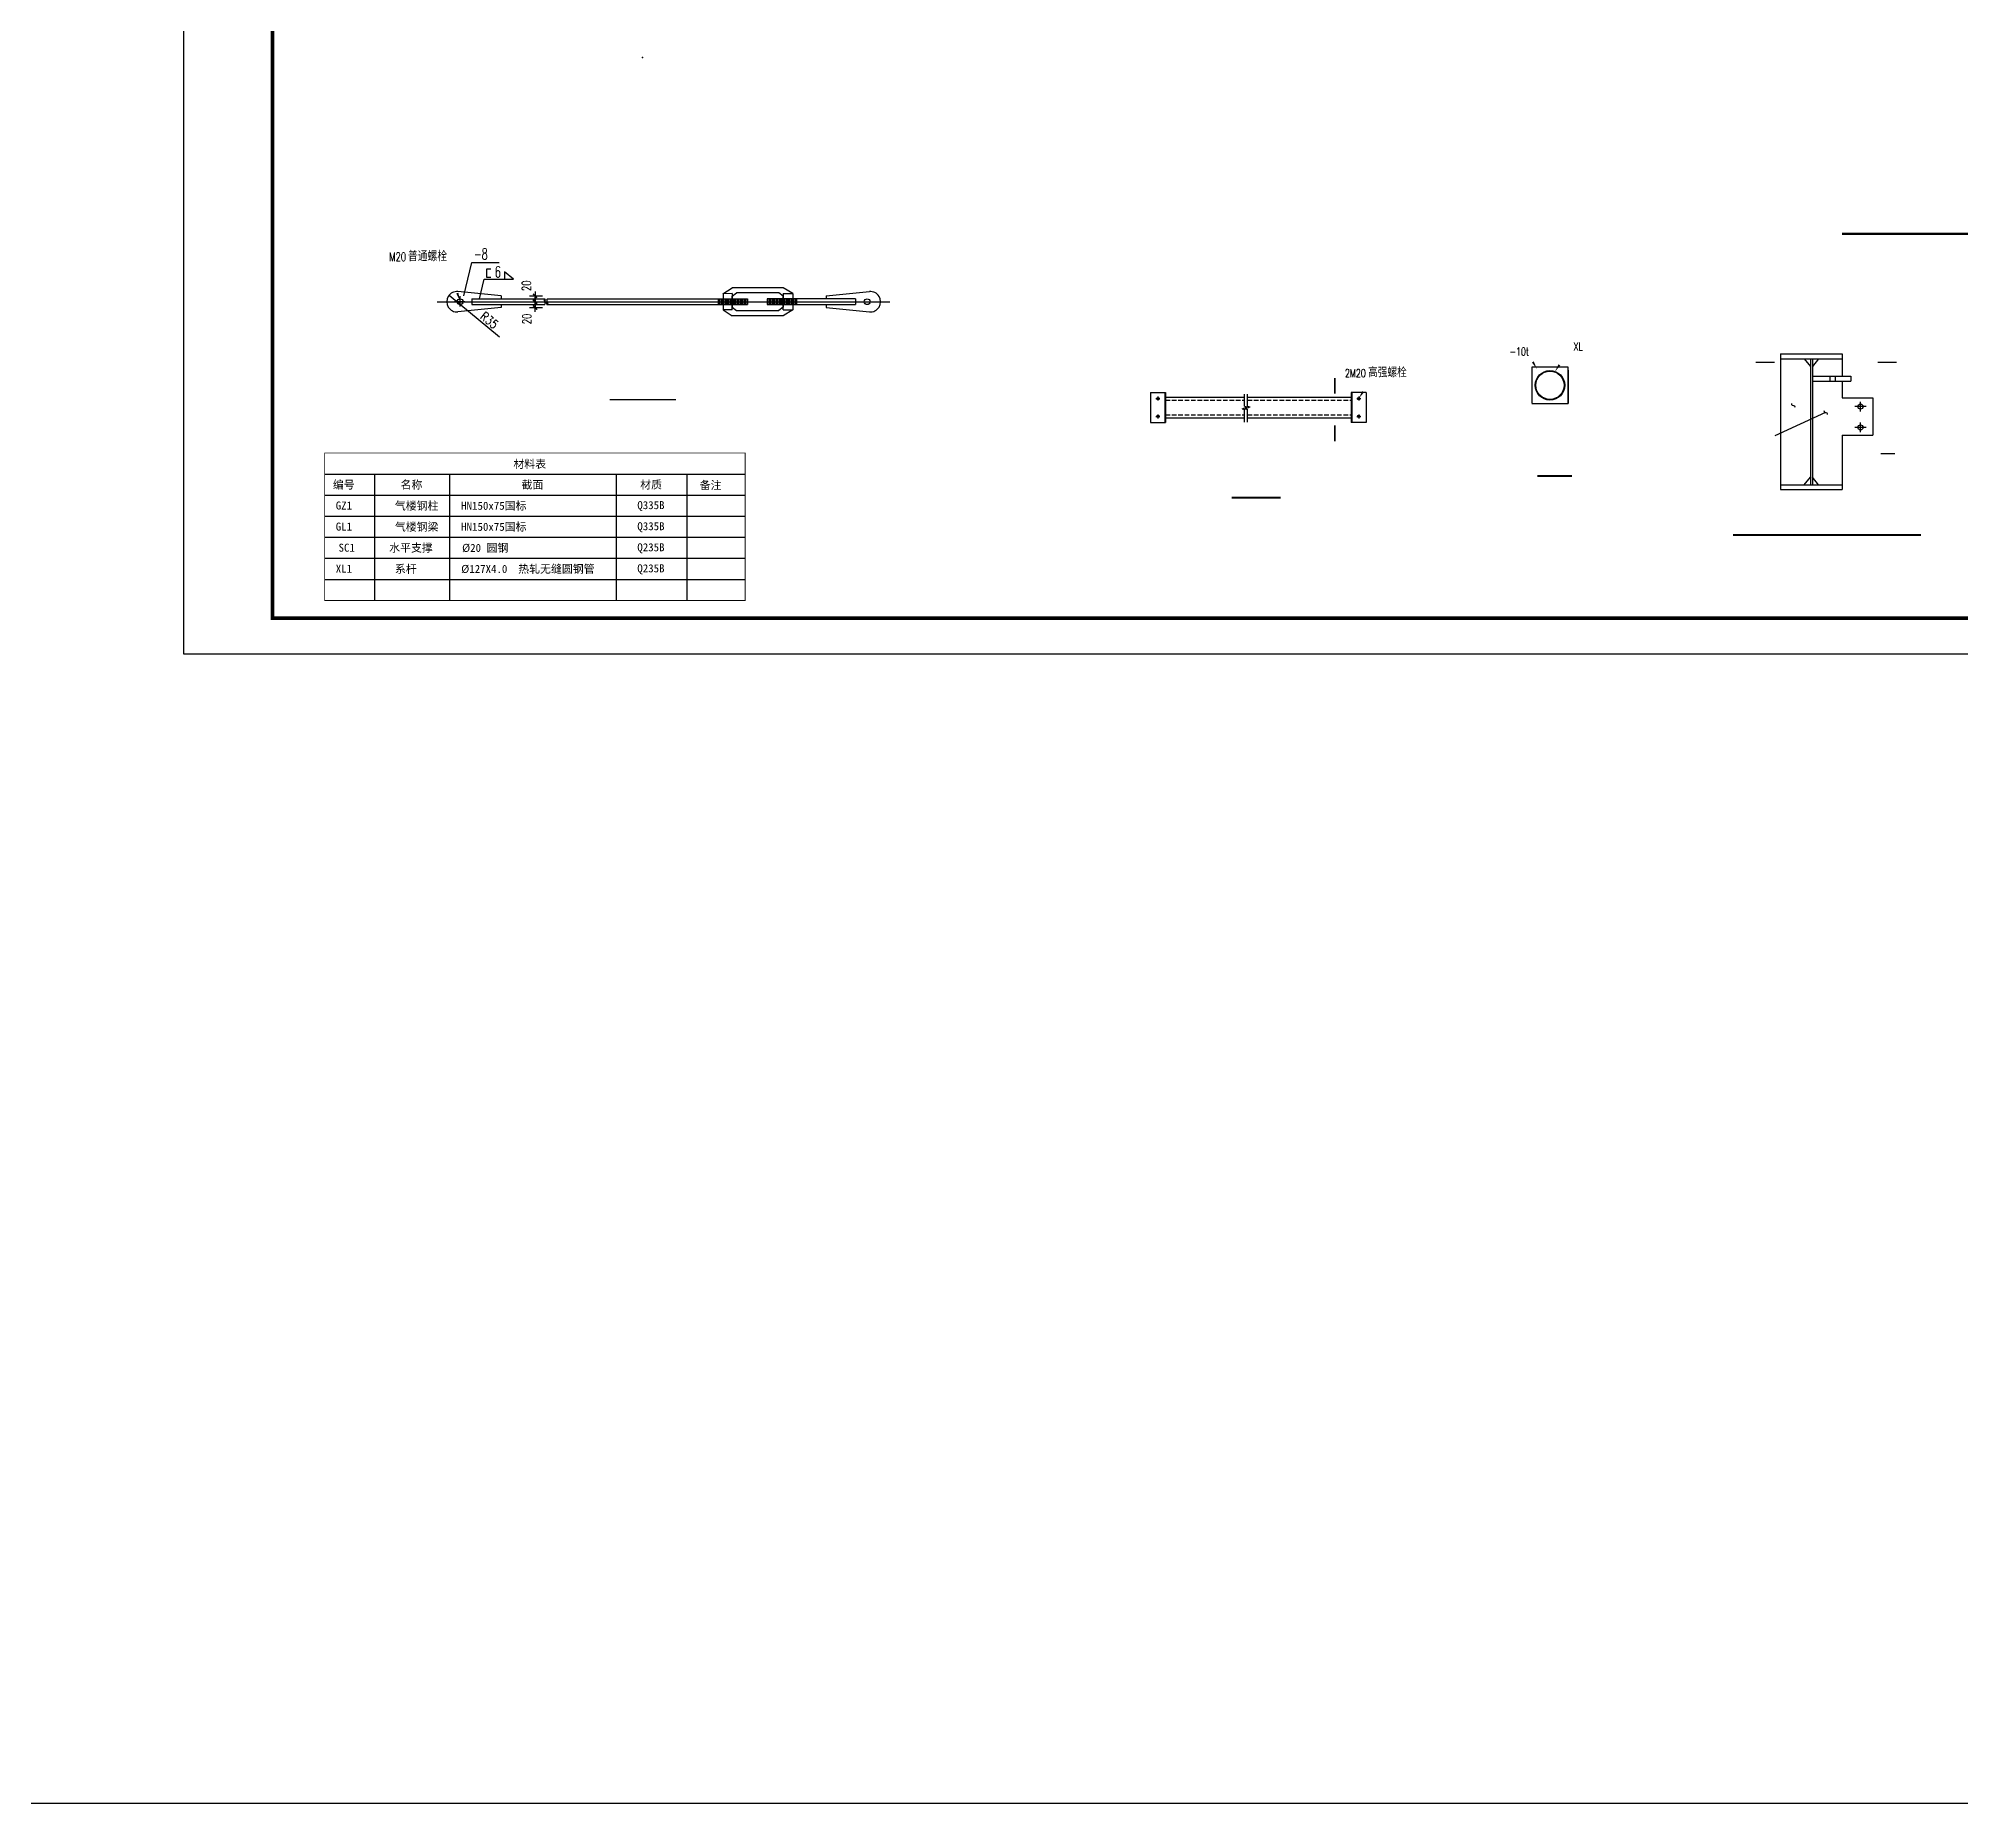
# Model space of a CAD drawing. Extents: x -695511 to 885008, y -751583 to -95266.
# Drawn here: x -444715 to -363828, y -751583 to -677320 of the extents above; entities that cross this region are included whole.
import ezdxf

# ---------------------------------------------------------------- set-up
doc = ezdxf.new("R2010")
doc.units = 0
doc.header["$LTSCALE"] = 1000
doc.header["$MEASUREMENT"] = 0
doc.linetypes.add('ACAD_ISO10W100', pattern=[18.5, 12, -3, 0.5, -3])
doc.linetypes.add('DASH', pattern=[0.35, 0.25, -0.1])
doc.layers.add('1', color=1, linetype='Continuous', lineweight=40)
for name, color, linetype in [('22222', 5, 'Continuous'), ('3', 3, 'Continuous'), ('6', 6, 'Continuous'), ('AXIS', 3, 'Continuous'), ('BEAMSOLI', 2, 'Continuous'), ('DIM_SYMB', 3, 'Continuous'), ('DOTE', 1, 'Continuous'), ('LAYER1', 7, 'Continuous'), ('link', 6, 'Continuous'), ('ls', 2, 'Continuous'), ('PUB_DIM', 3, 'Continuous'), ('PUB_TAB', 7, 'Continuous'), ('PUB_TEXT', 7, 'Continuous'), ('PUB_TITLE', 4, 'Continuous'), ('S', 2, 'Continuous'), ('建-图名', 3, 'Continuous')]:
    doc.layers.add(name, color=color, linetype=linetype)
doc.styles.add('_TCH_DIM', font='SIMPLEX', dxfattribs={"bigfont": 'GBCBIG'})
doc.styles.add('DIM_FONT', font='SIMPLEX', dxfattribs={"width": 0.7, "bigfont": 'GBCBIG'})
doc.styles.add('HZ', font='simplex.shx', dxfattribs={"width": 0.8, "bigfont": '1hztxt.shx'})
doc.styles.add('图框', font='simsun.ttc')
doc.dimstyles.new('AXIS200', dxfattribs={"dimscale": 2, "dimtxt": 300, "dimasz": 1, "dimexe": 250, "dimexo": 300, "dimgap": 150, "dimtad": 1, "dimdec": 0, "dimrnd": 1, "dimzin": 0, "dimdsep": 46, "dimtxsty": 'DIM_FONT', "dimblk": '_DIMX', "dimblk1": '_DIMX', "dimblk2": '_DIMX', "dimsah": 1, "dimcen": 0, "dimdle": 2.5, "dimclrt": 7, "dimadec": 0, "dimazin": 0, "dimtfac": 1, "dimtdec": 0, "dimtix": 1, "dimtmove": 2, "dimatfit": 3, "dimldrblk": '_DIMX', "dimfxl": 1, "dimtzin": 0, "dimarcsym": 0})

# ---------------------------------------------------------------- blocks, each defined once
blk = doc.blocks.new('_DIMX')
blk.add_line((-150, 0), (150, 0))
at = {"const_width": 50}
blk.add_lwpolyline([(-70, -70), (70, 70)], dxfattribs=at)
blk = doc.blocks.new('*D73')
at = {"layer": 'Defpoints', "color": 0, "transparency": 16777216}
for p in [(-3106233, 134040), (-3106233, 133640), (-3105259, 133640)]:
    blk.add_point(p, dxfattribs=at)
at = {"layer": 'PUB_DIM', "color": 0, "lineweight": -2, "transparency": 16777216}
for p, q in [((-3105633, 134040), (-3104759, 134040)), ((-3105259, 134042), (-3105259, 134044)), ((-3105259, 134040), (-3105259, 133640)), ((-3105633, 133640), (-3104759, 133640)), ((-3105259, 133638), (-3105259, 133636))]:
    blk.add_line(p, q, dxfattribs=at)
at = {"layer": 'PUB_DIM', "color": 0, "linetype": 'ByBlock', "lineweight": -2, "transparency": 16777216, "xscale": 2, "yscale": 2, "zscale": 2}
for p, rotation in [((-3105259, 134040), 270), ((-3105259, 133640), 90)]:
    blk.add_blockref('_DIMX', p, dxfattribs=dict(at, rotation=rotation))
at = {"layer": 'PUB_DIM', "color": 7, "transparency": 16777216, "insert": (-3105823, 132864), "char_height": 600, "attachment_point": 5, "rotation": 90, "style": 'DIM_FONT'}
blk.add_mtext('20', dxfattribs=at)
blk = doc.blocks.new('*D74')
at = {"layer": 'Defpoints', "color": 0, "transparency": 16777216}
for p in [(-3106233, 134440), (-3106233, 134040), (-3105259, 134040)]:
    blk.add_point(p, dxfattribs=at)
at = {"layer": 'PUB_DIM', "color": 0, "lineweight": -2, "transparency": 16777216}
for p, q in [((-3105633, 134440), (-3104759, 134440)), ((-3105633, 134040), (-3104759, 134040)), ((-3105259, 134442), (-3105259, 134444)), ((-3105259, 134440), (-3105259, 134040)), ((-3105259, 134038), (-3105259, 134036))]:
    blk.add_line(p, q, dxfattribs=at)
at = {"layer": 'PUB_DIM', "color": 0, "linetype": 'ByBlock', "lineweight": -2, "transparency": 16777216, "xscale": 2, "yscale": 2, "zscale": 2}
for p, rotation in [((-3105259, 134440), 270), ((-3105259, 134040), 90)]:
    blk.add_blockref('_DIMX', p, dxfattribs=dict(at, rotation=rotation))
at = {"layer": 'PUB_DIM', "color": 7, "transparency": 16777216, "insert": (-3105850, 135130), "char_height": 600, "attachment_point": 5, "rotation": 90, "style": 'DIM_FONT'}
blk.add_mtext('20', dxfattribs=at)
blk = doc.blocks.new('_ARROW')
blk.add_solid([(0, 0), (-1, 0.1), (-1, -0.1)])
blk = doc.blocks.new('s8')
for p, q in [((520109, -1154388, -2934), (520109, -1156018, -2934)), ((520109, -1154388, -2934), (520880, -1154388, -2934)), ((520401, -1154716, -2934), (520619, -1154716, -2934)), ((520510, -1154607, -2934), (520510, -1154825, -2934)), ((520880, -1154388, -2934), (520921, -1154388, -2934)), ((520880, -1154388, -2934), (520880, -1156018, -2934)), ((520921, -1154388, -2934), (520921, -1156018, -2934)), ((520921, -1154634, -2934), (525250, -1154634, -2934)), ((525405, -1154634, -2934), (531078, -1154634, -2934)), ((531119, -1154388, -2934), (531078, -1154388, -2934)), ((531078, -1154388, -2934), (531078, -1156018, -2934)), ((531890, -1154388, -2934), (531119, -1154388, -2934)), ((531119, -1154388, -2934), (531119, -1156018, -2934)), ((531380, -1154716, -2934), (531598, -1154716, -2934)), ((531489, -1154607, -2934), (531489, -1154825, -2934)), ((531890, -1154388, -2934), (531890, -1156018, -2934)), ((520109, -1156018, -2934), (520880, -1156018, -2934)), ((520401, -1155690, -2934), (520619, -1155690, -2934)), ((520510, -1155581, -2934), (520510, -1155799, -2934)), ((520880, -1156018, -2934), (520921, -1156018, -2934)), ((520921, -1155772, -2934), (525250, -1155772, -2934)), ((525405, -1155772, -2934), (531078, -1155772, -2934)), ((531119, -1156018, -2934), (531078, -1156018, -2934)), ((531890, -1156018, -2934), (531119, -1156018, -2934)), ((531380, -1155690, -2934), (531598, -1155690, -2934)), ((531489, -1155581, -2934), (531489, -1155799, -2934))]:
    blk.add_line(p, q)
for centre in [(520510, -1154716, -2934), (531489, -1154716, -2934), (520510, -1155690, -2934), (531489, -1155690, -2934)]:
    blk.add_circle(centre, 65.5)
at = {"layer": '6', "color": 7, "linetype": 'DASH'}
for p, q in [((520921, -1154804, -2934), (525250, -1154804, -2934)), ((525405, -1154803, -2934), (531078, -1154803, -2934)), ((520921, -1155603, -2934), (525250, -1155603, -2934)), ((525405, -1155603, -2934), (531078, -1155603, -2934))]:
    blk.add_line(p, q, dxfattribs=at)
at = {"layer": 'AXIS'}
for p, q in [((525122, -1155271, -2934), (525391, -1155174, -2934)), ((525250, -1155132, -2934), (525250, -1154471, -2934)), ((525250, -1155132, -2934), (525391, -1155174, -2934)), ((525278, -1155271, -2934), (525546, -1155174, -2934)), ((525405, -1155132, -2934), (525405, -1154471, -2934)), ((525405, -1155132, -2934), (525546, -1155174, -2934)), ((525122, -1155271, -2934), (525250, -1155313, -2934)), ((525250, -1156006, -2934), (525250, -1155313, -2934)), ((525278, -1155271, -2934), (525405, -1155313, -2934)), ((525405, -1156006, -2934), (525405, -1155313, -2934))]:
    blk.add_line(p, q, dxfattribs=at)
at = {"layer": 'BEAMSOLI'}
for p, q in [((540952, -1152998, -2934), (540952, -1154969, -2934)), ((542942, -1152998, -2934), (540952, -1152998, -2934)), ((542942, -1154988, -2934), (542942, -1152998, -2934)), ((542942, -1153168, -2934), (542942, -1154988, -2934)), ((540952, -1154988, -2934), (542942, -1154988, -2934))]:
    blk.add_line(p, q, dxfattribs=at)
for radius in [809, 772]:
    blk.add_circle((541947, -1153993, -2934), radius, dxfattribs=at)
at = {"layer": 'DIM_SYMB'}
for points in [[(539740, -1152530, 0, 0, 0), (540907, -1152530, 0, 0, 0), (541234, -1153108, 0, 120, 0), (541012, -1152716, 0, 0, 0)], [(543789, -1152247, 0, 0, 0), (543118, -1152247, 0, 0, 0), (542868, -1152247, 0, 0, 0), (542214, -1153255, 0, 120, 0), (542459, -1152877, 0, 0, 0)], [(533539, -1153709, 0, 0, 0), (532868, -1153709, 0, 0, 0), (532143, -1153709, 0, 0, 0), (531489, -1154716, 0, 120, 0), (531734, -1154339, 0, 0, 0)]]:
    blk.add_lwpolyline(points, format="xyseb", dxfattribs=at)
at = {"layer": 'DIM_SYMB', "const_width": 105, "elevation": -2934}
for points in [[(541264, -1158955), (543154, -1158955)], [(524534, -1160130), (527217, -1160130)]]:
    blk.add_lwpolyline(points, dxfattribs=at)
at = {"layer": 'PUB_DIM', "const_width": 81, "elevation": -11735}
for points in [[(530184, -1154446), (530184, -1153585)], [(530184, -1156188), (530184, -1157050)]]:
    blk.add_lwpolyline(points, dxfattribs=at)
at = {"layer": 'DIM_SYMB', "color": 7, "style": '_TCH_DIM', "width": 0.705882}
for s, p in [('-10t', (539740, -1152372)), ('XL', (543234, -1152090)), ('2M20', (530739, -1153551))]:
    blk.add_text(s, height=446.2, dxfattribs=at).set_placement(p)
at = {"layer": 'DIM_SYMB', "color": 7, "style": '_TCH_DIM'}
blk.add_text('高强螺栓', height=528.9, dxfattribs=at).set_placement((531999, -1153551))
blk = doc.blocks.new('A$C0CBC7974')
blk.add_open_spline([(0, 385), (14, 312), (44, 151), (351, 217), (320, 62), (308, 0)], degree=3, knots=[0, 0, 0, 0, 194.2878104, 426.2116157, 580.1307826, 580.1307826, 580.1307826, 580.1307826])
blk = doc.blocks.new('A$C7A152A63')
for p, q in [((3241, 9383, -10562), (3241, 2931, -10562)), ((4451, 9383, -10562), (4773, 8996, -10562)), ((5190, 9383, -10562), (4867, 8996, -10562)), ((7618, 6932, -10562), (7044, 6932, -10562)), ((7331, 6682, -10562), (7331, 7177, -10562)), ((7331, 5620, -10562), (7331, 6115, -10562)), ((7618, 5870, -10562), (7044, 5870, -10562)), ((4451, 2931, -10562), (4773, 3317, -10562)), ((5190, 2931, -10562), (4867, 3317, -10562))]:
    blk.add_line(p, q)
at = {"color": 7}
for p, q in [((22035, 7327), (22035, 5855)), ((22171, 7327), (22035, 7327)), ((22171, 7327), (22171, 5855)), ((26384, 7177), (22171, 7177)), ((26384, 7302), (26384, 6631)), ((19329, 6537), (18118, 6537)), ((19329, 6396), (18118, 6396)), ((22035, 6537), (19539, 6537)), ((21983, 6396), (19539, 6396)), ((20852, 6686), (20852, 6537)), ((22035, 6686), (20852, 6686)), ((21497, 6693), (21304, 6693)), ((21497, 6389), (21304, 6389)), ((21497, 6389), (21304, 6389)), ((21353, 6693), (21353, 6389)), ((21449, 6693), (21449, 6389)), ((21983, 6537), (21983, 6396)), ((26384, 5985), (22171, 5985)), ((26563, 6619), (26201, 6541)), ((26201, 6541), (26384, 6529)), ((26384, 6631), (26563, 6619)), ((26384, 6529), (26384, 5809)), ((22171, 5855), (22035, 5855))]:
    blk.add_line(p, q, dxfattribs=at)
at = {"color": 7, "linetype": 'DASH', "ltscale": 3}
for p, q in [((26384, 7104), (22171, 7104)), ((26384, 6053), (22171, 6053))]:
    blk.add_line(p, q, dxfattribs=at)
for centre, radius in [((20329, 7836), 124), ((7331, 6932, -10562), 130), ((7331, 5870, -10562), 130), ((20329, 5359), 124)]:
    blk.add_circle(centre, radius)
at = {"color": 7}
for centre, start, end in [((21328, 6717), 180, 270), ((21328, 6364), 90, 180), ((21328, 6717), 270, 0), ((21328, 6364), 0, 90), ((21377, 6717), 180, 270), ((21377, 6364), 90, 180), ((21377, 6717), 270, 0), ((21377, 6364), 0, 90), ((21425, 6717), 180, 270), ((21425, 6364), 90, 180), ((21425, 6717), 270, 0), ((21425, 6364), 0, 90), ((21473, 6717), 180, 270), ((21473, 6364), 90, 180), ((21473, 6717), 270, 0), ((21473, 6364), 0, 90)]:
    blk.add_arc(centre, 24.1, start, end, dxfattribs=at)
at = {"layer": '1', "color": 1, "linetype": 'ACAD_ISO10W100', "ltscale": 0.1}
for p, q in [((19434, 11144), (19434, 1330)), ((26862, 6561), (18118, 6561))]:
    blk.add_line(p, q, dxfattribs=at)
at = {"layer": '1', "color": 1}
blk.add_line((21401, 6079), (21401, 6916), dxfattribs=at)
at = {"layer": '1', "color": 3}
for p, q in [((21304, 6789), (21304, 6693)), ((21497, 6789), (21304, 6789)), ((21304, 6292), (21304, 6389)), ((21497, 6292), (21304, 6292)), ((21353, 6765), (21353, 6717)), ((21353, 6316), (21353, 6364)), ((21362, 6292), (21362, 6195)), ((21440, 6195), (21362, 6195)), ((21401, 6765), (21401, 6705)), ((21401, 6316), (21401, 6376)), ((21440, 6292), (21440, 6195)), ((21449, 6765), (21449, 6717)), ((21449, 6316), (21449, 6364)), ((21497, 6789), (21497, 6693)), ((21497, 6292), (21497, 6389))]:
    blk.add_line(p, q, dxfattribs=at)
for centre, radius, start, end in [((21328, 6765), 24.1, 90, 180), ((21328, 6316), 24.1, 180, 270), ((21328, 6765), 24.1, 0, 90), ((21328, 6316), 24.1, 270, 0), ((21377, 6765), 24.1, 90, 180), ((21377, 6316), 24.1, 180, 270), ((21465, 6468), 204, 239.88584, 262.95136), ((21465, 6455), 204, 239.88584, 262.95136), ((21465, 6442), 204, 239.88584, 262.95136), ((21465, 6428), 204, 239.88584, 262.95136), ((21465, 6414), 204, 239.88584, 262.95136), ((21465, 6403), 204, 239.88584, 262.95136), ((21465, 6389), 204, 239.88584, 251.59244), ((21377, 6765), 24.1, 0, 90), ((21377, 6316), 24.1, 270, 0), ((21425, 6765), 24.1, 90, 180), ((21425, 6316), 24.1, 180, 270), ((21425, 6765), 24.1, 0, 90), ((21425, 6316), 24.1, 270, 0), ((21473, 6765), 24.1, 90, 180), ((21473, 6316), 24.1, 180, 270), ((21473, 6765), 24.1, 0, 90), ((21473, 6316), 24.1, 270, 0)]:
    blk.add_arc(centre, radius, start, end, dxfattribs=at)
at = {"layer": '3', "elevation": 10562}
blk.add_lwpolyline([(22179, 11894), (21646, 12427), (21646, 11361)], close=True, dxfattribs=at)
at = {"layer": '6', "color": 7, "linetype": 'ByBlock'}
for p, q in [((18118, 10000), (18118, 2314)), ((20750, 10000), (20750, 2314))]:
    blk.add_line(p, q, dxfattribs=at)
at = {"layer": '6', "color": 7, "linetype": 'DASH', "ltscale": 5}
for p, q in [((19329, 10000), (19329, 2525)), ((19539, 9789), (19539, 2314))]:
    blk.add_line(p, q, dxfattribs=at)
at = {"layer": '6', "color": 7}
blk.add_line((20750, 4594), (20750, 2314), dxfattribs=at)
at = {"layer": 'AXIS'}
for p, q in [((5546, 6628, -10562), (2936, 5441, -10562)), ((8373, 4527, -10562), (9098, 4527, -10562))]:
    blk.add_line(p, q, dxfattribs=at)
at = {"layer": 'DIM_SYMB'}
for points in [[(22482, 11894, 0, 0, 0), (20382, 11894, 0, 0, 0), (19551, 8176, 0, 120, 0), (19649, 8615, 0, 0, 0)], [(26219, 9317, 0, 0, 0), (23201, 9317, 0, 0, 0), (20975, 7398, 0, 120, 0), (21316, 7692, 0, 0, 0)], [(26404, 8085, 0, 0, 0), (23368, 8085, 0, 0, 0), (22695, 6561, 0, 120, 0), (22876, 6972, 0, 0, 0)], [(24810, 3396, 0, 0, 0), (22928, 3396, 0, 0, 0), (22448, 3245, 0, 120, 0), (22877, 3380, 0, 0, 0)]]:
    blk.add_lwpolyline(points, format="xyseb", dxfattribs=at)
for points, const_width in [([(1967, 9205), (2939, 9205)], 75), ([(9193, 9205), (8221, 9205)], 75), ([(794, 357), (10432, 357)], 105), ([(18655, -206), (20575, -206)], 105)]:
    blk.add_lwpolyline(points, dxfattribs=dict(at, const_width=const_width))
at = {"layer": 'LAYER1', "linetype": 'DASH', "ltscale": 2}
for p, q in [((19539, 8626), (20592, 8626)), ((19539, 7046), (20592, 7046)), ((19539, 6149), (20592, 6149)), ((21119, 5623), (21119, 5096)), ((19539, 4570), (20592, 4570))]:
    blk.add_line(p, q, dxfattribs=at)
at = {"layer": 'LAYER1', "linetype": 'Continuous', "ltscale": 2}
blk.add_line((21119, 8099), (21119, 7573), dxfattribs=at)
at = {"layer": 'LAYER1', "linetype": 'DASH', "ltscale": 2}
for centre, start, end in [((20592, 8099), 0, 90), ((20592, 7573), 270, 0), ((20592, 5623), 0, 90), ((20592, 5096), 270, 0)]:
    blk.add_arc(centre, 527, start, end, dxfattribs=at)
at = {"layer": 'ls'}
for p, q in [((20329, 7415), (20329, 8257)), ((20119, 7836), (20540, 7836)), ((20119, 5359), (20540, 5359)), ((20329, 4938), (20329, 5781))]:
    blk.add_line(p, q, dxfattribs=at)
at = {"layer": 'S'}
for p, q in [((22646, 10471), (20610, 8291)), ((22799, 10327), (20764, 8147)), ((3241, 9636, -10562), (3241, 9383, -10562)), ((3241, 9636, -10562), (6400, 9636, -10562)), ((3241, 9383, -10562), (6400, 9383, -10562)), ((4773, 9379, -10562), (4773, 2926, -10562)), ((4867, 9379, -10562), (4867, 2926, -10562)), ((6400, 9636, -10562), (6400, 9383, -10562)), ((6400, 9383, -10562), (6400, 8499, -10562)), ((21213, 9168), (20011, 8255)), ((21213, 9168), (21329, 9061)), ((21483, 8917), (21598, 8809)), ((4867, 8499, -10562), (6842, 8499, -10562)), ((4867, 8246, -10562), (6842, 8246, -10562)), ((5755, 8499, -10562), (5755, 8246, -10562)), ((6033, 8499, -10562), (6033, 8246, -10562)), ((6400, 8246, -10562), (6400, 7378, -10562)), ((6842, 8499, -10562), (6842, 8246, -10562)), ((20610, 8291), (20764, 8147)), ((21598, 8809), (20769, 7547)), ((6400, 7378, -10562), (7971, 7378, -10562)), ((7971, 7378, -10562), (7971, 5465, -10562)), ((20610, 7381), (20764, 7525)), ((6400, 5465, -10562), (7971, 5465, -10562)), ((6400, 5465, -10562), (6400, 2931, -10562)), ((21213, 4027), (20011, 4940)), ((20610, 5814), (20764, 5671)), ((20610, 4904), (20764, 5048)), ((23378, 2249), (20764, 5048)), ((21598, 4386), (20769, 5648)), ((23224, 2106), (20610, 4904)), ((21213, 4027), (21329, 4135)), ((21483, 4279), (21598, 4386)), ((3241, 2931, -10562), (3241, 2678, -10562)), ((3241, 2931, -10562), (6400, 2931, -10562)), ((3241, 2678, -10562), (6400, 2678, -10562)), ((6400, 2931, -10562), (6400, 2678, -10562))]:
    blk.add_line(p, q, dxfattribs=at)
for points in [[(22799, 10327, 0.45), (22723, 10399, -0.45), (22646, 10471, -0.45), (22723, 10399)], [(23378, 2249, -0.45), (23301, 2177, 0.45), (23224, 2106, 0.45), (23301, 2177)]]:
    blk.add_lwpolyline(points, format="xyb", dxfattribs=at)
for centre, start, end in [((20329, 7836), 127.20961, 326.70692), ((20329, 5359), 33.29308, 232.79039)]:
    blk.add_arc(centre, 527, start, end, dxfattribs=at)
at = {"xscale": 0.5400000000372533, "yscale": 0.5400000000372533, "zscale": 0.5400000000372533}
for p in [(3791, 6890), (5452, 6527, -10562)]:
    blk.add_blockref('A$C0CBC7974', p, dxfattribs=at)
at = {"xscale": 0.5399999999790454, "yscale": 0.5399999999790454, "zscale": 0.5399999999790454, "rotation": 90}
for p in [(21076, 7304, -10636), (21023, 5784, -10562)]:
    blk.add_blockref('A$C0CBC7974', p, dxfattribs=at)
at = {"layer": 'DIM_SYMB', "color": 7, "style": '_TCH_DIM', "width": 0.705882}
for s, height, p in [('6', 446, (22189, 12052)), ('-8X100X100', 446.2, (23249, 9474)), ('XL', 446.2, (25849, 8242)), ('SC:', 446.2, (22430, 3553))]:
    blk.add_text(s, height=height, dxfattribs=at).set_placement(p)
at = {"layer": 'DIM_SYMB', "color": 7, "style": '_TCH_DIM'}
blk.add_text('截面按实', height=528.9, dxfattribs=at).set_placement((23270, 3553))
blk = doc.blocks.new('A$C0B923868')
for p, q in [((-3108573.8, 136267.6, 1540.6), (-3108573.8, 135721.2, 1540.6)), ((-3108272.5, 136267.6, 1540.6), (-3108573.8, 136267.6, 1540.6)), ((-3108573.8, 135721.2, 1540.6), (-3108272.5, 135721.2, 1540.6))]:
    blk.add_line(p, q)
at = {"color": 5, "ltscale": 100}
for p, q in [((-3092418.4, 134587, 1540.6), (-3091779.4, 134997.2, 1540.6)), ((-3091779.4, 134595.8, 1540.6), (-3092418.4, 134587, 1540.6)), ((-3091779.4, 134408.2, 1540.6), (-3091494, 134648.9, 1540.6))]:
    blk.add_line(p, q, dxfattribs=at)
at = {"color": 5}
for p, q in [((-3092408, 134595.8, 1540.6), (-3092408, 133483.5, 1540.6)), ((-3088295.8, 134997.2, 1540.6), (-3091779.4, 134997.2, 1540.6)), ((-3091779.4, 134595.8, 1540.6), (-3091779.4, 133671.1, 1540.6)), ((-3091779.4, 133483.5, 1540.6), (-3091779.4, 134408.2, 1540.6)), ((-3088581.3, 134648.9, 1540.6), (-3091494, 134648.9, 1540.6)), ((-3088295.8, 134408.2, 1540.6), (-3088581.3, 134648.9, 1540.6)), ((-3087639.5, 134595.8, 1540.6), (-3088295.8, 134997.2, 1540.6)), ((-3088295.8, 134595.8, 1540.6), (-3088295.8, 133671.1, 1540.6)), ((-3088295.8, 134595.8, 1540.6), (-3087639.5, 134595.8, 1540.6)), ((-3088295.8, 133483.5, 1540.6), (-3088295.8, 134408.2, 1540.6)), ((-3087639.5, 134595.8, 1540.6), (-3087639.5, 133483.5, 1540.6)), ((-3091779.4, 133483.5, 1540.6), (-3092408, 133483.5, 1540.6)), ((-3092408, 133483.5, 1540.6), (-3091779.4, 133082.1, 1540.6)), ((-3091779.4, 133671.1, 1540.6), (-3091494, 133430.4, 1540.6)), ((-3088295.8, 133082.1, 1540.6), (-3091779.4, 133082.1, 1540.6)), ((-3091494, 133430.4, 1540.6), (-3088581.3, 133430.4, 1540.6)), ((-3088295.8, 133671.1, 1540.6), (-3088581.3, 133430.4, 1540.6)), ((-3087639.5, 133483.5, 1540.6), (-3088295.8, 133082.1, 1540.6)), ((-3088295.8, 133483.5, 1540.6), (-3087639.5, 133483.5, 1540.6))]:
    blk.add_line(p, q, dxfattribs=at)
at = {"layer": '22222', "color": 6}
for p, q in [((-3107575.4, 134439.7, 1540.6), (-3110535.1, 134729.2, 1540.6)), ((-3107575.4, 134439.7, 1540.6), (-3107575.4, 134239.7, 1540.6)), ((-3085355.2, 134439.7, 1540.6), (-3082395.5, 134729.2, 1540.6)), ((-3085355.2, 134439.7, 1540.6), (-3085355.2, 134239.7, 1540.6)), ((-3107575.4, 133639.7, 1540.6), (-3110535.1, 133350.1, 1540.6)), ((-3107575.4, 133839.7, 1540.6), (-3107575.4, 133639.7, 1540.6)), ((-3085355.2, 133839.7, 1540.6), (-3085355.2, 133639.7, 1540.6)), ((-3085355.2, 133639.7, 1540.6), (-3082395.5, 133350.1, 1540.6))]:
    blk.add_line(p, q, dxfattribs=at)
at = {"layer": '22222', "color": 4}
for p, q in [((-3109575.4, 134239.7, 1540.6), (-3109575.4, 133839.7, 1540.6)), ((-3109575.4, 134239.7, 1540.6), (-3104589.7, 134239.7, 1540.6)), ((-3104642.4, 134158.5, 1540.6), (-3104552.3, 134158.4, 1540.6)), ((-3104622.9, 134095, 1540.6), (-3104554.7, 134094.9, 1540.6)), ((-3104608.7, 134222, 1540.6), (-3104579.3, 134221.9, 1540.6)), ((-3104434, 134239.7, 1540.6), (-3090745.7, 134239.7, 1540.6)), ((-3090745.7, 134239.7, 1540.6), (-3090745.7, 133839.7, 1540.6)), ((-3089378.9, 134239.7, 1540.6), (-3089378.9, 133839.7, 1540.6)), ((-3083355.2, 134239.7, 1540.6), (-3089378.9, 134239.7, 1540.6)), ((-3083355.2, 134239.7, 1540.6), (-3083355.2, 133839.7, 1540.6)), ((-3109575.4, 133839.7, 1540.6), (-3104589.7, 133839.7, 1540.6)), ((-3104486.7, 133920.8, 1540.6), (-3104396.5, 133920.9, 1540.6)), ((-3104467.1, 133984.4, 1540.6), (-3104399, 133984.4, 1540.6)), ((-3104453, 133857.4, 1540.6), (-3104423.5, 133857.4, 1540.6)), ((-3104434, 133839.7, 1540.6), (-3090745.7, 133839.7, 1540.6)), ((-3089378.9, 133839.7, 1540.6), (-3083355.2, 133839.7, 1540.6))]:
    blk.add_line(p, q, dxfattribs=at)
at = {"layer": '22222', "color": 2}
for p, q in [((-3092745.7, 134239.7, 1540.6), (-3092745.7, 133839.7, 1540.6)), ((-3092645.7, 134239.7, 1540.6), (-3092645.7, 133839.7, 1540.6)), ((-3092545.7, 134239.7, 1540.6), (-3092545.7, 133839.7, 1540.6)), ((-3092445.7, 134239.7, 1540.6), (-3092445.7, 133839.7, 1540.6)), ((-3092345.7, 134239.7, 1540.6), (-3092345.7, 133839.7, 1540.6)), ((-3092245.7, 134239.7, 1540.6), (-3092245.7, 133839.7, 1540.6)), ((-3092145.7, 134239.7, 1540.6), (-3092145.7, 133839.7, 1540.6)), ((-3092045.7, 134239.7, 1540.6), (-3092045.7, 133839.7, 1540.6)), ((-3091945.7, 134239.7, 1540.6), (-3091945.7, 133839.7, 1540.6)), ((-3091845.7, 134239.7, 1540.6), (-3091845.7, 133839.7, 1540.6)), ((-3091745.7, 134239.7, 1540.6), (-3091745.7, 133839.7, 1540.6)), ((-3091645.7, 134239.7, 1540.6), (-3091645.7, 133839.7, 1540.6)), ((-3091545.7, 134239.7, 1540.6), (-3091545.7, 133839.7, 1540.6)), ((-3091445.7, 134239.7, 1540.6), (-3091445.7, 133839.7, 1540.6)), ((-3091345.7, 134239.7, 1540.6), (-3091345.7, 133839.7, 1540.6)), ((-3091245.7, 134239.7, 1540.6), (-3091245.7, 133839.7, 1540.6)), ((-3091145.7, 134239.7, 1540.6), (-3091145.7, 133839.7, 1540.6)), ((-3091045.7, 134239.7, 1540.6), (-3091045.7, 133839.7, 1540.6)), ((-3090945.7, 134239.7, 1540.6), (-3090945.7, 133839.7, 1540.6)), ((-3090845.7, 134239.7, 1540.6), (-3090845.7, 133839.7, 1540.6)), ((-3089278.9, 134239.7, 1540.6), (-3089278.9, 133839.7, 1540.6)), ((-3089178.9, 134239.7, 1540.6), (-3089178.9, 133839.7, 1540.6)), ((-3089078.9, 134239.7, 1540.6), (-3089078.9, 133839.7, 1540.6)), ((-3088978.9, 134239.7, 1540.6), (-3088978.9, 133839.7, 1540.6)), ((-3088878.9, 134239.7, 1540.6), (-3088878.9, 133839.7, 1540.6)), ((-3088778.9, 134239.7, 1540.6), (-3088778.9, 133839.7, 1540.6)), ((-3088678.9, 134239.7, 1540.6), (-3088678.9, 133839.7, 1540.6)), ((-3088578.9, 134239.7, 1540.6), (-3088578.9, 133839.7, 1540.6)), ((-3088478.9, 134239.7, 1540.6), (-3088478.9, 133839.7, 1540.6)), ((-3088378.9, 134239.7, 1540.6), (-3088378.9, 133839.7, 1540.6)), ((-3088278.9, 134239.7, 1540.6), (-3088278.9, 133839.7, 1540.6)), ((-3088178.9, 134239.7, 1540.6), (-3088178.9, 133839.7, 1540.6)), ((-3088078.9, 134239.7, 1540.6), (-3088078.9, 133839.7, 1540.6)), ((-3087978.9, 134239.7, 1540.6), (-3087978.9, 133839.7, 1540.6)), ((-3087878.9, 134239.7, 1540.6), (-3087878.9, 133839.7, 1540.6)), ((-3087778.9, 134239.7, 1540.6), (-3087778.9, 133839.7, 1540.6)), ((-3087678.9, 134239.7, 1540.6), (-3087678.9, 133839.7, 1540.6)), ((-3087578.9, 134239.7, 1540.6), (-3087578.9, 133839.7, 1540.6)), ((-3087478.9, 134239.7, 1540.6), (-3087478.9, 133839.7, 1540.6)), ((-3087378.9, 134239.7, 1540.6), (-3087378.9, 133839.7, 1540.6))]:
    blk.add_line(p, q, dxfattribs=at)
at = {"layer": '22222'}
blk.add_line((-3090745.7, 134239.7, 1540.6), (-3090745.7, 133839.7, 1540.6), dxfattribs=at)
at = {"layer": '22222', "color": 6}
for centre in [(-3110375.4, 134039.7, 1540.6), (-3082555.2, 134039.7, 1540.6)]:
    blk.add_circle(centre, 200, dxfattribs=at)
for centre, start, end in [((-3110602.6, 134039.7, 1540.6), 84.412446, 275.587554), ((-3082328.1, 134039.7, 1540.6), 264.412446, 95.587554)]:
    blk.add_arc(centre, 692.8, start, end, dxfattribs=at)
at = {"layer": '22222', "color": 4}
for points, knots in [([(-3104589.7, 134240.4, 1540.6), (-3104624.2, 134212.7, 1540.6), (-3104681.5, 134113.7, 1540.6), (-3104543, 134050.9, 1540.6), (-3104602, 133942.7, 1540.6), (-3104607.5, 133869.3, 1540.6), (-3104589.7, 133839.7, 1540.6)], [0, 0, 0, 0, 132.59873377, 231.76022139, 333.45406193, 437.18786826, 437.18786826, 437.18786826, 437.18786826]), ([(-3104573.9, 134043.2, 1540.6), (-3104560.6, 134073.4, 1540.6), (-3104533.2, 134143.7, 1540.6), (-3104571.8, 134208.9, 1540.6), (-3104589.7, 134240.4, 1540.6)], [0, 0, 0, 0, 99.05974227, 208.01910939, 208.01910939, 208.01910939, 208.01910939]), ([(-3104434, 133838.9, 1540.6), (-3104468.4, 133866.6, 1540.6), (-3104525.8, 133965.6, 1540.6), (-3104387.3, 134028.5, 1540.6), (-3104446.2, 134136.6, 1540.6), (-3104451.8, 134210, 1540.6), (-3104434, 134239.7, 1540.6)], [0, 0, 0, 0, 132.59873377, 231.76022139, 333.45406193, 437.18786825, 437.18786825, 437.18786825, 437.18786825]), ([(-3104418.1, 134036.1, 1540.6), (-3104404.9, 134005.9, 1540.6), (-3104377.4, 133935.7, 1540.6), (-3104416, 133870.5, 1540.6), (-3104434, 133838.9, 1540.6)], [0, 0, 0, 0, 99.05974227, 208.01910939, 208.01910939, 208.01910939, 208.01910939])]:
    blk.add_open_spline(points, degree=3, knots=knots, dxfattribs=at)
at = {"layer": 'AXIS', "linetype": 'ByBlock'}
for p, q in [((-3110128, 134433.2, 1540.6), (-3109578.6, 136728.2, 1540.6)), ((-3109578.6, 136728.2, 1540.6), (-3107710.8, 136728.2, 1540.6)), ((-3109055.1, 134239.7, 1540.6), (-3108734.3, 135579.6, 1540.6)), ((-3108734.3, 135579.6, 1540.6), (-3106732.7, 135579.6, 1540.6)), ((-3107346.4, 136089.2, 1540.6), (-3107346.4, 135579.6, 1540.6)), ((-3106732.7, 135579.6, 1540.6), (-3107346.4, 136089.2, 1540.6))]:
    blk.add_line(p, q, dxfattribs=at)
at = {"layer": 'DIM_SYMB'}
blk.add_lwpolyline([(-3115224, 136598.2, 0, 0, 0), (-3111260.6, 136598.2, 0, 0, 0), (-3110375.4, 134062.9, 0, 160, 0), (-3110573.2, 134629.4, 0, 0, 0)], format="xyseb", dxfattribs=at)
at = {"layer": 'DIM_SYMB', "const_width": 105}
blk.add_lwpolyline([(-3100164.3, 127345), (-3095620.2, 127345)], dxfattribs=at)
at = {"layer": 'DOTE', "ltscale": 100}
for p, q in [((-3111948.8, 134039.7, 1540.6), (-3080996.6, 134039.7, 1540.6)), ((-3111948.8, 134039.7, 1540.6), (-3080996.6, 134039.7, 1540.6)), ((-3110045.7, 134039.7, 1540.6), (-3110773.8, 134039.7, 1540.6)), ((-3110375.4, 133709.8, 1540.6), (-3110375.4, 134416.1, 1540.6))]:
    blk.add_line(p, q, dxfattribs=at)
at = {"layer": 'PUB_DIM', "ltscale": 100}
blk.add_line((-3111137.9, 134479.5, 1540.6), (-3107694.3, 131649.7, 1540.6), dxfattribs=at)
at = {"layer": 'PUB_DIM', "ltscale": 100, "xscale": 800.0000000004075, "yscale": 800.0000000004075, "zscale": 800.0000000004075, "rotation": 140.5871438820211}
blk.add_blockref('_ARROW', (-3111137.9, 134479.5, 1540.6), dxfattribs=at)
at = {"layer": 'DIM_SYMB', "color": 7, "style": '_TCH_DIM', "width": 0.705882}
blk.add_text('M20', height=595, dxfattribs=at).set_placement((-3115224, 136808.2))
at = {"layer": 'DIM_SYMB', "color": 7, "style": '_TCH_DIM'}
blk.add_text('普通螺栓', height=705.19, dxfattribs=at).set_placement((-3113944, 136808.2))
at = {"layer": 'PUB_TEXT', "style": 'HZ', "width": 0.65}
for s, p in [('-8', (-3109444.8, 136928.7, 1540.6)), ('6', (-3108009.2, 135702.1, 1540.6))]:
    blk.add_text(s, height=750, dxfattribs=at).set_placement(p)
at = {"layer": 'PUB_TEXT', "ltscale": 100, "style": 'DIM_FONT', "width": 0.8}
blk.add_text('R35', height=600, rotation=320.587144, dxfattribs=at).set_placement((-3109056.1, 132944, 1540.6))
at = {"layer": 'PUB_DIM'}
for base, p1, p2, picture, middle in [((-3105259.3, 134039.6, 1540.6), (-3106232.6, 134439.6, 1540.6), (-3106232.6, 134039.6, 1540.6), '*D74', (-3105849.6, 135130.2, 1540.6)), ((-3105259.3, 133639.6, 1540.6), (-3106232.6, 134039.6, 1540.6), (-3106232.6, 133639.6, 1540.6), '*D73', (-3105823, 132864.4, 1540.6))]:
    dim = blk.add_linear_dim(base=base, p1=p1, p2=p2, angle=270, dimstyle='AXIS200', override={"dimlfac": 0.05}, dxfattribs=at)
    dim.commit()
    dim.dimension.update_dxf_attribs({"geometry": picture, "text_midpoint": middle, "dimtype": 129})

msp = doc.modelspace()

# ---------------------------------------------------------------- linework, layer by layer
at = {"color": 7}
msp.add_point((-419298.7, -678126.5), dxfattribs=at)
msp.add_point((-419298.7, -678126.5), dxfattribs=at)
msp.add_point((-419298.7, -678126.5), dxfattribs=at)
msp.add_point((-419298.7, -678126.5), dxfattribs=at)
at = {"layer": 'link'}
msp.add_lwpolyline([(-695511, -95266), (885008, -95266), (885008, -751583), (-695511, -751583)], close=True, dxfattribs=at)
at = {"layer": 'PUB_TAB', "const_width": 38}
msp.add_lwpolyline([(-432671.5, -700964.4), (-414976.1, -700964.4), (-414976.1, -694762.6), (-432671.5, -694762.6)], close=True, dxfattribs=at)
at = {"layer": 'PUB_TAB'}
for points in [[(-432671.5, -695648.5), (-414976.1, -695648.5)], [(-430579.5, -695648.5), (-430579.5, -700964.4)], [(-427415.3, -695648.5), (-427415.3, -700964.4)], [(-420401.7, -695648.5), (-420401.7, -700964.4)], [(-417426.3, -695648.5), (-417426.3, -700964.4)], [(-432671.5, -696534.5), (-414976.1, -696534.5)], [(-432671.5, -697420.5), (-414976.1, -697420.5)], [(-432671.5, -698306.5), (-414976.1, -698306.5)], [(-432671.5, -698306.5), (-414976.1, -698306.5)], [(-432671.5, -699192.5), (-414976.1, -699192.5)], [(-432671.5, -700078.4), (-414976.1, -700078.4)]]:
    msp.add_lwpolyline(points, dxfattribs=at)
at = {"layer": 'PUB_TITLE'}
msp.add_lwpolyline([(-438610.2, -703215.2), (-280960.2, -703215.2), (-280960.2, -614115.2), (-438610.2, -614115.2)], close=True, dxfattribs=at)
at = {"layer": 'PUB_TITLE', "const_width": 150}
msp.add_lwpolyline([(-434860.2, -701715.2), (-282460.2, -701715.2), (-282460.2, -615615.2), (-434860.2, -615615.2)], close=True, dxfattribs=at)
at = {"layer": '建-图名', "const_width": 105}
msp.add_lwpolyline([(-368811, -685538), (-359664, -685538)], dxfattribs=at)

# ---------------------------------------------------------------- block references
for name, p, xscale, yscale, zscale in [('A$C0B923868', (1487869.3, -770915.5, -948.5), 0.6156288000000002, 0.6156288000000002, 0.6156288000000002), ('A$C7A152A63', (-374059.6, -698501.5, 8669.4), 0.8208383999790964, 0.8208383999790964, 0.8208383999790964), ('s8', (-798153.9, 196125.6), 0.769536, 0.769536, 0.769536)]:
    msp.add_blockref(name, p, dxfattribs=dict(xscale=xscale, yscale=yscale, zscale=zscale))

# ---------------------------------------------------------------- texts
at = {"layer": 'PUB_TAB', "style": '图框'}
for s, p in [('材料表', (-424729.1, -695395.4)), ('编号', (-432324, -696263.6)), ('名称', (-429476.2, -696266.4)), ('截面', (-424387.3, -696264.5)), ('材质', (-419392.8, -696262.7)), ('备注', (-416887.6, -696285.9))]:
    msp.add_text(s, height=336.67, dxfattribs=at).set_placement(p)
at = {"layer": 'PUB_TAB', "color": 2, "style": '图框'}
for s, p in [('GZ1', (-432204.3, -697139.3)), ('气楼钢柱', (-429715.6, -697150.5)), ('Q335B', (-419512.5, -697124.3)), ('GL1', (-432204.3, -698025.3)), ('气楼钢梁', (-429715.6, -698036.5)), ('Q335B', (-419512.5, -698010.3)), ('XL1', (-432204.3, -699797.2)), ('系杆', (-429715.6, -699808.5)), ('Q235B', (-419512.5, -699782.3))]:
    msp.add_text(s, height=336.67, dxfattribs=at).set_placement(p)
at = {"layer": 'PUB_TAB', "color": 4, "style": '图框'}
for s, height, p in [('HN150x75国标', 336.67, (-426925.1, -697149.6)), ('HN150x75国标', 336.67, (-426925.1, -698035.6)), ('SC1', 336.67, (-432084.6, -698913.1)), ('水平支撑', 336.67, (-429955, -698920.6)), ('%%C20 圆钢', 336.67, (-426886.6, -698921.5)), ('Q235B', 336.67, (-419512.5, -698896.3)), ('%%C127X4.0  热轧无缝圆钢管', 336.672, (-426925.1, -699807.5))]:
    msp.add_text(s, height=height, dxfattribs=at).set_placement(p)

doc.saveas('drawing.dxf')
